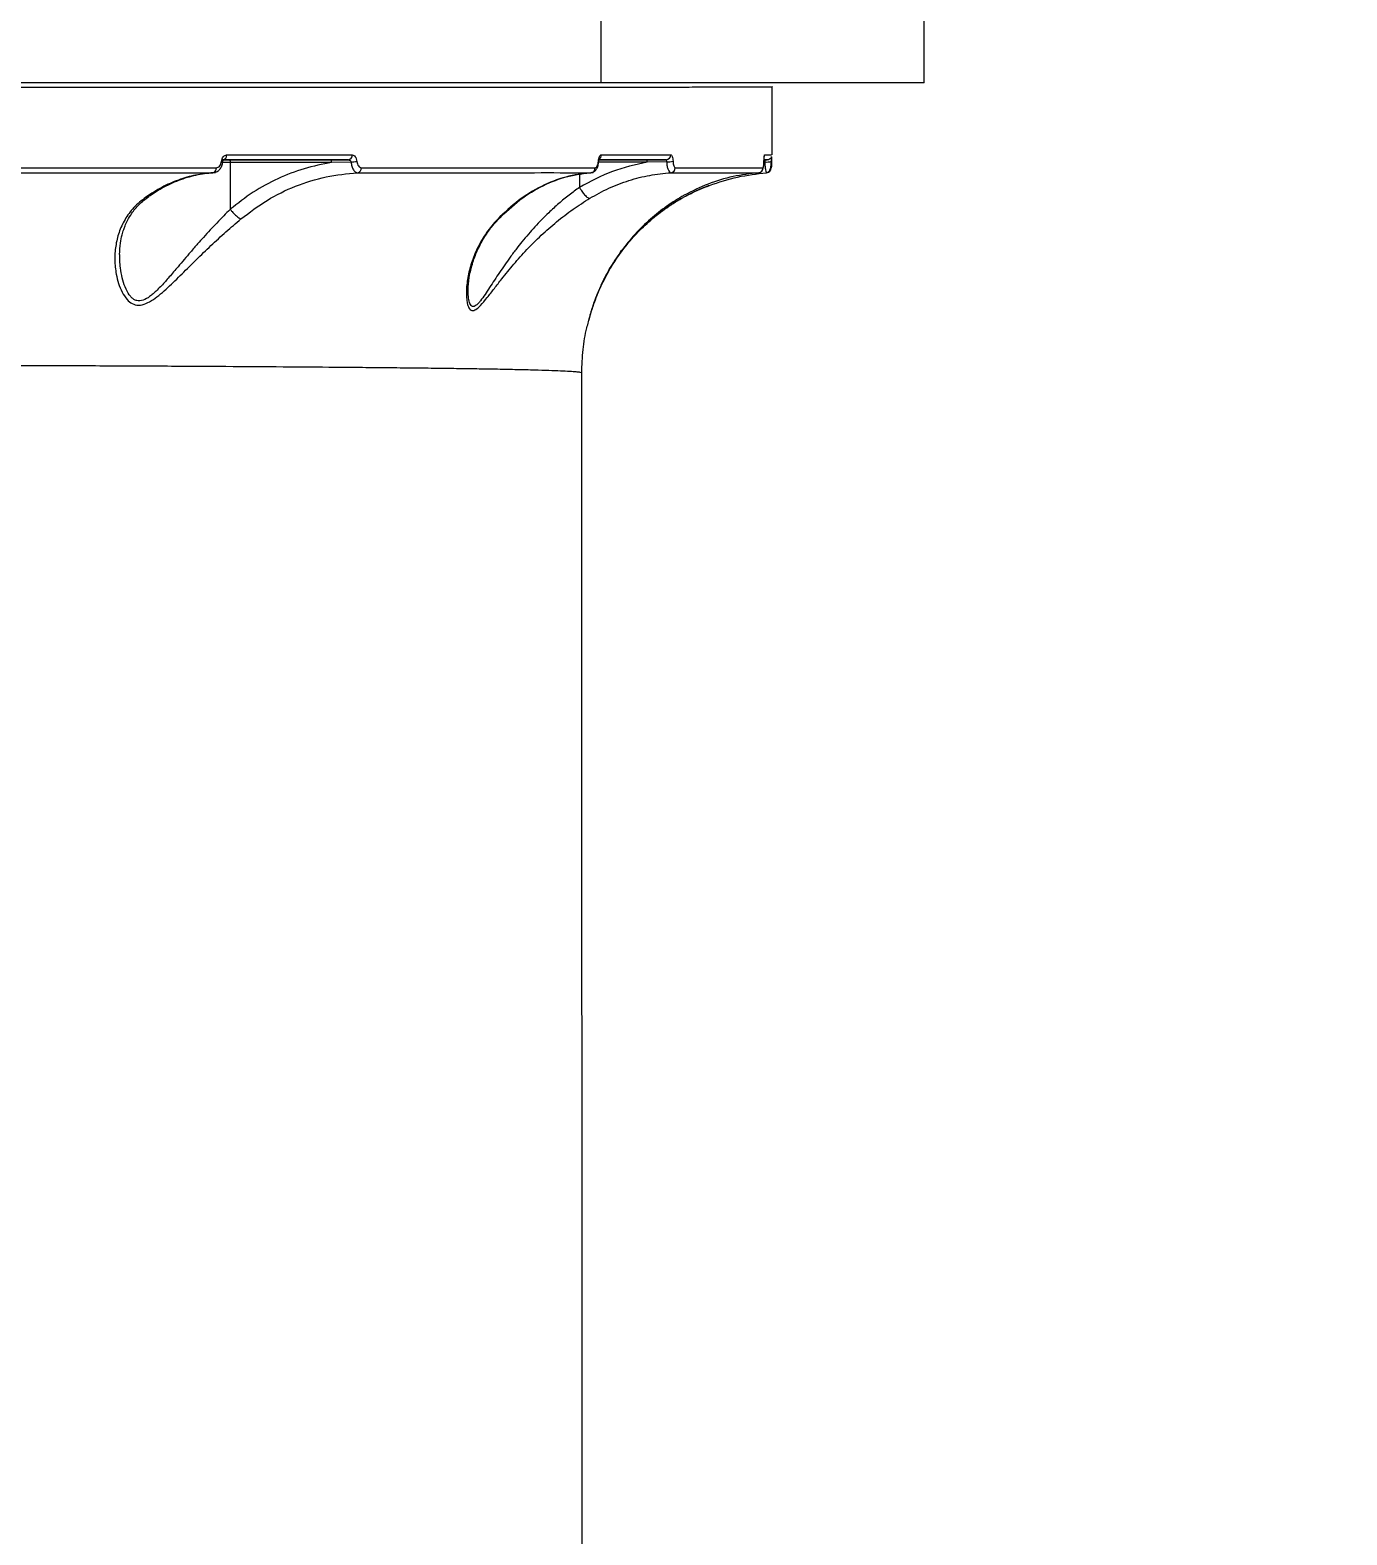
# Model space of a CAD drawing. Header units: millimetres. Extents: x -6332 to 8932, y -6739 to 7096.
# Drawn here: x -1574.4 to -1311.8, y -930.3 to -630.4 of the extents above; entities that cross this region are included whole.
import ezdxf

# ---------------------------------------------------------------- set-up
doc = ezdxf.new("R2010")
doc.units = ezdxf.units.MM
for name, color, linetype in [('DIKOM_ОБЪЕКТ', 7, 'Continuous'), ('DIKOM_РАЗМЕР_ЗОНА', 7, 'Continuous'), ('DIKOM_РАЗМЕР_ОБЪЕКТА', 7, 'Continuous')]:
    doc.layers.add(name, color=color, linetype=linetype)
doc.styles.add('style1', font='arial.ttf', dxfattribs={"width": 0.8})
doc.dimstyles.new('1-50', dxfattribs={"dimtxt": 300, "dimasz": 200, "dimexe": 100, "dimexo": 0, "dimgap": 100, "dimtad": 1, "dimtxsty": 'style1', "dimcen": 200, "dimclrd": 7, "dimclre": 7, "dimclrt": 7, "dimadec": 1, "dimazin": 2, "dimtfac": 1, "dimtmove": 0, "dimatfit": 2, "dimfxl": 0, "dimlwd": 25, "dimlwe": 18, "dimarcsym": 0})

# ---------------------------------------------------------------- blocks, each defined once
blk = doc.blocks.new('*D9')
at = {"layer": 'Defpoints', "color": 0, "transparency": 16777216}
for p in [(777.17, 5593.97), (-4228.73, -3389.78), (7301.72, -3389.78)]:
    blk.add_point(p, dxfattribs=at)
at = {"layer": 'DIKOM_РАЗМЕР_ОБЪЕКТА', "color": 7, "lineweight": 18, "transparency": 16777216}
for p, q in [((777.17, 5593.97), (7401.72, 5593.97)), ((-4228.73, -3389.78), (7401.72, -3389.78))]:
    blk.add_line(p, q, dxfattribs=at)
at = {"layer": 'DIKOM_РАЗМЕР_ОБЪЕКТА', "color": 7, "lineweight": 25, "transparency": 16777216}
blk.add_line((7301.72, 5393.97), (7301.72, -3189.78), dxfattribs=at)
at = {"layer": 'DIKOM_РАЗМЕР_ОБЪЕКТА', "color": 7, "transparency": 16777216}
for points in [[(7268.39, 5393.97), (7335.06, 5393.97), (7301.72, 5593.97)], [(7268.39, -3189.78), (7335.06, -3189.78), (7301.72, -3389.78)]]:
    blk.add_solid(points, dxfattribs=at)
at = {"layer": 'DIKOM_РАЗМЕР_ОБЪЕКТА', "color": 7, "transparency": 16777216, "insert": (7048.55, 1153.71), "char_height": 300, "attachment_point": 5, "rotation": 90, "style": 'style1'}
blk.add_mtext('9000', dxfattribs=at)
blk = doc.blocks.new('*D10')
at = {"layer": 'Defpoints', "color": 0, "transparency": 16777216}
for p in [(4034.78, 3636.59), (-4490.85, -1960.46), (4034.78, -5533.39)]:
    blk.add_point(p, dxfattribs=at)
at = {"layer": 'DIKOM_РАЗМЕР_ОБЪЕКТА', "color": 7, "lineweight": 18, "transparency": 16777216}
for p, q in [((4034.78, 3636.59), (4034.78, -5633.39)), ((-4490.85, -1960.46), (-4490.85, -5633.39))]:
    blk.add_line(p, q, dxfattribs=at)
at = {"layer": 'DIKOM_РАЗМЕР_ОБЪЕКТА', "color": 7, "lineweight": 25, "transparency": 16777216}
blk.add_line((-4290.85, -5533.39), (3834.78, -5533.39), dxfattribs=at)
at = {"layer": 'DIKOM_РАЗМЕР_ОБЪЕКТА', "color": 7, "transparency": 16777216}
for points in [[(-4290.85, -5500.05), (-4290.85, -5566.72), (-4490.85, -5533.39)], [(3834.78, -5500.05), (3834.78, -5566.72), (4034.78, -5533.39)]]:
    blk.add_solid(points, dxfattribs=at)
at = {"layer": 'DIKOM_РАЗМЕР_ОБЪЕКТА', "color": 7, "transparency": 16777216, "insert": (308.03, -5280.21), "char_height": 300, "attachment_point": 5, "style": 'style1'}
blk.add_mtext('8500', dxfattribs=at)
blk = doc.blocks.new('*D11')
at = {"layer": 'Defpoints', "color": 0, "transparency": 16777216}
for p in [(1114.35, 7096.35), (-4349.59, -4627.34), (8831.76, -4627.34)]:
    blk.add_point(p, dxfattribs=at)
at = {"layer": 'DIKOM_РАЗМЕР_ЗОНА', "color": 7, "lineweight": 18, "transparency": 16777216}
for p, q in [((1114.35, 7096.35), (8931.76, 7096.35)), ((-4349.59, -4627.34), (8931.76, -4627.34))]:
    blk.add_line(p, q, dxfattribs=at)
at = {"layer": 'DIKOM_РАЗМЕР_ЗОНА', "color": 7, "lineweight": 25, "transparency": 16777216}
blk.add_line((8831.76, 6896.35), (8831.76, -4427.34), dxfattribs=at)
at = {"layer": 'DIKOM_РАЗМЕР_ЗОНА', "color": 7, "transparency": 16777216}
for points in [[(8798.42, 6896.35), (8865.09, 6896.35), (8831.76, 7096.35)], [(8798.42, -4427.34), (8865.09, -4427.34), (8831.76, -4627.34)]]:
    blk.add_solid(points, dxfattribs=at)
at = {"layer": 'DIKOM_РАЗМЕР_ЗОНА', "color": 7, "transparency": 16777216, "insert": (8578.59, 1308.2), "char_height": 300, "attachment_point": 5, "rotation": 90, "style": 'style1'}
blk.add_mtext('11750', dxfattribs=at)
blk = doc.blocks.new('*D12')
at = {"layer": 'Defpoints', "color": 0, "transparency": 16777216}
for p in [(6134.38, 3354.85), (-6332, -2644.93), (6134.38, -6639)]:
    blk.add_point(p, dxfattribs=at)
at = {"layer": 'DIKOM_РАЗМЕР_ЗОНА', "color": 7, "lineweight": 18, "transparency": 16777216}
for p, q in [((6134.38, 3354.85), (6134.38, -6739)), ((-6332, -2644.93), (-6332, -6739))]:
    blk.add_line(p, q, dxfattribs=at)
at = {"layer": 'DIKOM_РАЗМЕР_ЗОНА', "color": 7, "lineweight": 25, "transparency": 16777216}
blk.add_line((-6132, -6639), (5934.38, -6639), dxfattribs=at)
at = {"layer": 'DIKOM_РАЗМЕР_ЗОНА', "color": 7, "transparency": 16777216}
for points in [[(-6132, -6605.67), (-6132, -6672.33), (-6332, -6639)], [(5934.38, -6605.67), (5934.38, -6672.33), (6134.38, -6639)]]:
    blk.add_solid(points, dxfattribs=at)
at = {"layer": 'DIKOM_РАЗМЕР_ЗОНА', "color": 7, "transparency": 16777216, "insert": (-98.81, -6385.83), "char_height": 300, "attachment_point": 5, "style": 'style1'}
blk.add_mtext('12500', dxfattribs=at)

msp = doc.modelspace()

# ---------------------------------------------------------------- linework, layer by layer
at = {"layer": 'DIKOM_ОБЪЕКТ', "color": 7, "linetype": 'Continuous', "lineweight": 15}
for p, q in [((-1460.508, -640.913), (-1460.508, -619.913)), ((-1396.096, -640.913), (-1396.096, -619.913)), ((-1460.508, -640.913), (-1823.584, -640.913)), ((-1396.096, -640.913), (-1460.508, -640.913)), ((-1426.415, -643.435), (-1426.416, -641.747)), ((-1426.415, -645.123), (-1426.415, -643.435)), ((-1426.414, -646.811), (-1426.415, -645.123)), ((-1426.413, -648.499), (-1426.414, -646.811)), ((-1426.413, -650.187), (-1426.413, -648.499)), ((-1426.412, -651.875), (-1426.413, -650.187)), ((-1426.411, -653.563), (-1426.412, -651.875)), ((-1426.411, -655.251), (-1426.411, -653.563)), ((-1536.204, -656.573), (-1536.086, -656.604)), ((-1536.086, -656.604), (-1536.002, -656.632)), ((-1534.641, -656.291), (-1536.036, -656.291)), ((-1536.002, -656.632), (-1535.957, -656.658)), ((-1535.957, -656.658), (-1535.95, -656.678)), ((-1534.468, -656.791), (-1535.876, -656.791)), ((-1514.445, -656.282), (-1534.641, -656.291)), ((-1534.468, -656.791), (-1534.474, -656.665)), ((-1514.269, -656.782), (-1534.468, -656.791)), ((-1534.468, -656.791), (-1534.465, -666.122)), ((-1510.948, -656.281), (-1514.445, -656.282)), ((-1514.41, -656.292), (-1514.445, -656.282)), ((-1514.377, -656.321), (-1514.41, -656.292)), ((-1514.347, -656.367), (-1514.377, -656.321)), ((-1514.32, -656.429), (-1514.347, -656.367)), ((-1514.299, -656.505), (-1514.32, -656.429)), ((-1514.282, -656.591), (-1514.299, -656.505)), ((-1514.272, -656.685), (-1514.282, -656.591)), ((-1514.269, -656.782), (-1514.272, -656.685)), ((-1510.373, -656.711), (-1514.269, -656.782)), ((-1451.333, -656.757), (-1461.019, -656.761)), ((-1451.509, -656.258), (-1460.952, -656.261)), ((-1447.589, -656.257), (-1451.509, -656.258)), ((-1451.475, -656.267), (-1451.509, -656.258)), ((-1451.442, -656.296), (-1451.475, -656.267)), ((-1451.412, -656.342), (-1451.442, -656.296)), ((-1451.385, -656.404), (-1451.412, -656.342)), ((-1451.363, -656.48), (-1451.385, -656.404)), ((-1451.347, -656.567), (-1451.363, -656.48)), ((-1451.337, -656.66), (-1451.347, -656.567)), ((-1451.333, -656.757), (-1451.337, -656.66)), ((-1447.482, -656.685), (-1451.333, -656.757)), ((-1428.063, -656.58), (-1428.059, -656.596)), ((-1428.059, -656.596), (-1428.061, -656.602)), ((-1427.526, -656.248), (-1427.331, -656.229)), ((-1427.331, -656.229), (-1427.158, -656.177)), ((-1426.428, -655.297), (-1426.411, -655.248)), ((-1537.921, -658.841), (-1537.583, -658.75)), ((-1464.838, -659.209), (-1464.837, -661.76)), ((-1462.554, -658.829), (-1462.312, -658.741)), ((-1427.595, -658.787), (-1427.538, -658.86)), ((-1464.837, -661.76), (-1464.835, -661.768)), ((-1439.122, -661.371), (-1438.938, -661.369)), ((-1456.697, -674.693), (-1456.462, -674.354)), ((-1487.029, -682.234), (-1487.014, -681.634)), ((-1462.866, -687.799), (-1462.784, -687.522))]:
    msp.add_line(p, q, dxfattribs=at)
at = {"layer": 'DIKOM_ОБЪЕКТ', "color": 7, "linetype": 'Continuous', "lineweight": 15, "flags": 128}
msp.add_lwpolyline([(-1464.267, -996.819), (-1464.274, -981.297), (-1464.281, -965.611), (-1464.288, -949.77), (-1464.295, -933.781), (-1464.302, -917.651), (-1464.309, -901.388), (-1464.316, -885.001), (-1464.323, -868.497), (-1464.33, -851.883), (-1464.337, -835.168), (-1464.344, -818.36), (-1464.351, -801.467), (-1464.358, -784.497), (-1464.365, -767.458), (-1464.372, -750.359), (-1464.379, -733.207), (-1464.386, -716.01), (-1464.393, -698.777)], dxfattribs=at)
at = {"layer": 'DIKOM_ОБЪЕКТ', "color": 7, "linetype": 'Continuous', "lineweight": 15}
for centre, radius, start, end in [((-1536.086, -655.406), 0.898, 279.66177, 6.78395), ((-1511.059, -655.373), 0.915, 276.97519, 5.22809), ((-1510.541, -650.319), 6.394, 271.49734, 281.82526), ((-1461.084, -656.662), 0.1, 26.90573, 85.09051), ((-1461.46, -655.281), 1.006, 297.88453, 0.78595), ((-1447.615, -655.279), 0.978, 271.52146, 1.08101), ((-1447.283, -652.463), 4.226, 267.29541, 284.9964), ((-1428.917, -655.247), 1.014, 334.25478, 359.85628), ((-1427.479, -654.332), 2.384, 259.66909, 292.51549), ((-1538.13, -657.952), 0.914, 283.2152, 6.19614), ((-1509.261, -657.919), 0.93, 280.15339, 4.6028), ((-1462.658, -657.867), 0.967, 276.1318, 1.80912), ((-1446.724, -657.853), 0.98, 274.93177, 0.95863), ((-1429.219, -657.849), 0.998, 274.06856, 0.03696), ((-1427.614, -657.862), 1.001, 274.3724, 0.02952)]:
    msp.add_arc(centre, radius, start, end, dxfattribs=at)
for points, knots in [([(-1698.951, -641.855), (-1694.933, -641.854), (-1683.894, -641.849), (-1666.387, -641.843), (-1646.513, -641.834), (-1627.387, -641.826), (-1609.02, -641.82), (-1591.453, -641.813), (-1574.714, -641.807), (-1558.828, -641.8), (-1543.815, -641.794), (-1529.693, -641.79), (-1516.477, -641.783), (-1504.174, -641.779), (-1492.793, -641.776), (-1484.17, -641.771), (-1477.85, -641.769), (-1473.485, -641.766), (-1469.324, -641.766), (-1465.366, -641.763), (-1461.609, -641.763), (-1458.053, -641.76), (-1453.773, -641.76), (-1448.997, -641.757), (-1444.013, -641.755), (-1439.159, -641.753), (-1434.706, -641.751), (-1430.966, -641.75), (-1428.313, -641.749), (-1426.831, -641.748), (-1426.292, -641.748), (-1426.422, -641.748), (-1426.425, -641.748)], [0, 0, 0, 0, 0.0252431, 0.0693479, 0.1130705, 0.1564108, 0.1993692, 0.2419455, 0.2841394, 0.3259515, 0.3673812, 0.408429, 0.4490946, 0.4893781, 0.5292794, 0.5687986, 0.5871391, 0.6053856, 0.6235381, 0.6415964, 0.6595607, 0.6774309, 0.6952069, 0.7275506, 0.759578, 0.7912892, 0.8340201, 0.8761631, 0.9177182, 0.9586853, 0.9990645, 1, 1, 1, 1]), ([(-1537.602, -658.794), (-1537.409, -658.731), (-1537.005, -658.598), (-1536.5, -658.13), (-1536.101, -657.475), (-1536.001, -656.946), (-1535.949, -656.673)], [0, 0, 0, 0, 0.2206896, 0.4633874, 0.72406, 1, 1, 1, 1]), ([(-1537.222, -657.853), (-1537.101, -657.834), (-1536.859, -657.797), (-1536.543, -657.511), (-1536.3, -657.095), (-1536.236, -656.747), (-1536.204, -656.573)], [0, 0, 0, 0, 0.2500183, 0.5000127, 0.7494643, 1, 1, 1, 1]), ([(-1536.204, -656.573), (-1536.172, -656.4), (-1536.108, -656.055), (-1535.868, -655.64), (-1535.553, -655.355), (-1535.314, -655.319), (-1535.195, -655.3)], [0, 0, 0, 0, 0.2501853, 0.4999557, 0.7499212, 1, 1, 1, 1]), ([(-1535.949, -656.673), (-1535.942, -656.625), (-1535.928, -656.532), (-1535.899, -656.43), (-1535.878, -656.365), (-1535.864, -656.329), (-1535.877, -656.325), (-1535.882, -656.323)], [0, 0, 0, 0, 0.2376924, 0.4589697, 0.667096, 0.8673409, 1, 1, 1, 1]), ([(-1535.935, -656.291), (-1531.593, -656.289), (-1522.908, -656.286), (-1514.935, -656.283), (-1510.948, -656.281)], [0, 0, 0, 0, 0.5000002, 1, 1, 1, 1]), ([(-1535.521, -656.291), (-1535.533, -656.291), (-1535.546, -656.291), (-1535.888, -656.291), (-1535.901, -656.291)], [0, 0, 0, 0, 0.9627173, 1, 1, 1, 1]), ([(-1535.195, -655.3), (-1530.817, -655.298), (-1522.112, -655.294), (-1514.121, -655.291), (-1510.148, -655.29)], [0, 0, 0, 0, 0.5029232, 1, 1, 1, 1]), ([(-1534.641, -656.291), (-1534.622, -656.296), (-1534.584, -656.307), (-1534.533, -656.388), (-1534.493, -656.509), (-1534.48, -656.613), (-1534.474, -656.665)], [0, 0, 0, 0, 0.2500601, 0.4997622, 0.7499042, 1, 1, 1, 1]), ([(-1514.269, -656.782), (-1516.097, -657.148), (-1519.757, -657.881), (-1524.998, -659.935), (-1529.986, -662.603), (-1532.97, -664.948), (-1534.465, -666.122)], [0, 0, 0, 0, 0.2504742, 0.5013, 0.7501688, 1, 1, 1, 1]), ([(-1510.948, -656.281), (-1510.88, -656.287), (-1510.746, -656.298), (-1510.566, -656.388), (-1510.451, -656.506), (-1510.392, -656.619), (-1510.38, -656.68), (-1510.373, -656.711)], [0, 0, 0, 0, 0.2753513, 0.536919, 0.7774891, 0.8905058, 1, 1, 1, 1]), ([(-1510.373, -656.711), (-1510.331, -657.002), (-1510.246, -657.583), (-1509.935, -658.274), (-1509.54, -658.741), (-1509.244, -658.803), (-1509.097, -658.834)], [0, 0, 0, 0, 0.2522632, 0.5035735, 0.7525569, 1, 1, 1, 1]), ([(-1510.148, -655.29), (-1510.038, -655.307), (-1509.819, -655.342), (-1509.531, -655.623), (-1509.31, -656.043), (-1509.257, -656.399), (-1509.23, -656.577)], [0, 0, 0, 0, 0.2503267, 0.5002565, 0.7503331, 1, 1, 1, 1]), ([(-1509.23, -656.577), (-1509.204, -656.752), (-1509.152, -657.103), (-1508.936, -657.516), (-1508.655, -657.794), (-1508.441, -657.828), (-1508.334, -657.845)], [0, 0, 0, 0, 0.2498954, 0.499721, 0.7497132, 1, 1, 1, 1]), ([(-1451.333, -656.757), (-1453.683, -657.264), (-1458.396, -658.28), (-1462.686, -660.598), (-1464.837, -661.76)], [0, 0, 0, 0, 0.4986, 1, 1, 1, 1]), ([(-1462.321, -658.783), (-1462.151, -658.718), (-1461.785, -658.579), (-1461.384, -658.098), (-1461.09, -657.434), (-1461.028, -656.896), (-1460.995, -656.617)], [0, 0, 0, 0, 0.208043, 0.4481811, 0.7138843, 1, 1, 1, 1]), ([(-1461.691, -657.837), (-1461.619, -657.82), (-1461.474, -657.785), (-1461.282, -657.507), (-1461.132, -657.092), (-1461.095, -656.739), (-1461.076, -656.563)], [0, 0, 0, 0, 0.2500124, 0.4998729, 0.749688, 1, 1, 1, 1]), ([(-1461.076, -656.563), (-1461.056, -656.384), (-1461.017, -656.026), (-1460.866, -655.604), (-1460.672, -655.321), (-1460.527, -655.285), (-1460.454, -655.268)], [0, 0, 0, 0, 0.2498729, 0.4998407, 0.7498689, 1, 1, 1, 1]), ([(-1460.995, -656.617), (-1460.991, -656.568), (-1460.983, -656.468), (-1460.964, -656.345), (-1460.95, -656.254), (-1460.946, -656.21), (-1460.961, -656.208), (-1460.966, -656.207)], [0, 0, 0, 0, 0.2084036, 0.4250384, 0.6554575, 0.9005431, 1, 1, 1, 1]), ([(-1460.969, -656.261), (-1458.596, -656.26), (-1453.713, -656.258), (-1449.668, -656.257), (-1447.589, -656.257)], [0, 0, 0, 0, 0.4858203, 1, 1, 1, 1]), ([(-1460.454, -655.268), (-1457.919, -655.266), (-1452.882, -655.264), (-1448.71, -655.262), (-1446.637, -655.261)], [0, 0, 0, 0, 0.5032006, 1, 1, 1, 1]), ([(-1447.589, -656.257), (-1447.575, -656.263), (-1447.548, -656.275), (-1447.514, -656.37), (-1447.489, -656.51), (-1447.484, -656.627), (-1447.482, -656.685)], [0, 0, 0, 0, 0.2508261, 0.5002925, 0.7500921, 1, 1, 1, 1]), ([(-1447.482, -656.685), (-1447.453, -656.975), (-1447.394, -657.557), (-1447.19, -658.256), (-1446.93, -658.737), (-1446.736, -658.799), (-1446.64, -658.83)], [0, 0, 0, 0, 0.2499027, 0.4997717, 0.7496878, 1, 1, 1, 1]), ([(-1446.637, -655.261), (-1446.583, -655.28), (-1446.473, -655.316), (-1446.332, -655.605), (-1446.227, -656.023), (-1446.201, -656.371), (-1446.189, -656.546)], [0, 0, 0, 0, 0.250356, 0.5001284, 0.7500174, 1, 1, 1, 1]), ([(-1446.189, -656.546), (-1446.176, -656.72), (-1446.151, -657.07), (-1446.046, -657.491), (-1445.906, -657.78), (-1445.798, -657.818), (-1445.744, -657.837)], [0, 0, 0, 0, 0.2498649, 0.5000602, 0.7496615, 1, 1, 1, 1]), ([(-1428.222, -657.848), (-1428.204, -657.833), (-1428.168, -657.804), (-1428.118, -657.557), (-1428.086, -657.214), (-1428.068, -656.868), (-1428.064, -656.675), (-1428.063, -656.58)], [0, 0, 0, 0, 0.2489033, 0.4987525, 0.7482773, 0.8754095, 1, 1, 1, 1]), ([(-1428.198, -657.813), (-1428.171, -657.721), (-1428.109, -657.51), (-1428.079, -657.097), (-1428.067, -656.771), (-1428.061, -656.601)], [0, 0, 0, 0, 0.269468, 0.6196121, 1, 1, 1, 1]), ([(-1428.063, -656.58), (-1428.061, -656.48), (-1428.056, -656.279), (-1428.038, -655.918), (-1428.005, -655.559), (-1427.955, -655.298), (-1427.921, -655.266), (-1427.904, -655.25)], [0, 0, 0, 0, 0.1242524, 0.2514524, 0.501195, 0.7509431, 1, 1, 1, 1]), ([(-1428.061, -656.601), (-1428.059, -656.492), (-1428.057, -656.359), (-1428.054, -656.266), (-1428.054, -656.249)], [0, 0, 0, 0, 0.8204063, 1, 1, 1, 1]), ([(-1428.053, -656.249), (-1427.885, -656.249), (-1427.233, -656.247), (-1427.401, -656.248), (-1427.526, -656.248)], [0, 0, 0, 0, 0.2576755, 1, 1, 1, 1]), ([(-1427.526, -656.248), (-1427.605, -656.248), (-1427.78, -656.248), (-1427.956, -656.249), (-1428.053, -656.249)], [0, 0, 0, 0, 0.446822, 1, 1, 1, 1]), ([(-1427.526, -656.248), (-1427.57, -656.254), (-1427.655, -656.266), (-1427.772, -656.351), (-1427.851, -656.468), (-1427.892, -656.583), (-1427.902, -656.647), (-1427.907, -656.677)], [0, 0, 0, 0, 0.2829033, 0.549914, 0.7895493, 0.8981415, 1, 1, 1, 1]), ([(-1427.907, -656.677), (-1427.89, -656.986), (-1427.858, -657.598), (-1427.763, -658.301), (-1427.67, -658.718), (-1427.614, -658.77), (-1427.595, -658.787)], [0, 0, 0, 0, 0.2917495, 0.5784118, 0.8606787, 1, 1, 1, 1]), ([(-1427.904, -655.25), (-1427.338, -655.249), (-1426.457, -655.249), (-1426.532, -655.248), (-1426.559, -655.248)], [0, 0, 0, 0, 0.6428304, 1, 1, 1, 1]), ([(-1427.595, -658.825), (-1427.558, -658.823), (-1427.484, -658.818), (-1427.337, -658.783), (-1427.166, -658.696), (-1427, -658.537), (-1426.805, -658.212), (-1426.688, -657.74), (-1426.614, -657.123), (-1426.596, -656.758), (-1426.586, -656.569)], [0, 0, 0, 0, 0.0350243, 0.0711361, 0.1515865, 0.2486283, 0.3650988, 0.6514109, 0.8192606, 1, 1, 1, 1]), ([(-1427.158, -656.178), (-1426.926, -656.071), (-1426.624, -655.932), (-1426.559, -655.686), (-1426.544, -655.628)], [0, 0, 0, 0, 0.7658151, 1, 1, 1, 1]), ([(-1426.586, -656.569), (-1426.587, -656.477), (-1426.587, -656.297), (-1426.6, -656.095), (-1426.619, -655.984), (-1426.653, -655.975), (-1426.664, -655.971)], [0, 0, 0, 0, 0.3005961, 0.5855603, 0.856158, 1, 1, 1, 1]), ([(-1426.566, -656.534), (-1426.568, -656.721), (-1426.57, -657.094), (-1426.581, -657.522), (-1426.596, -657.807), (-1426.608, -657.843), (-1426.613, -657.862)], [0, 0, 0, 0, 0.2499063, 0.4997778, 0.7495894, 1, 1, 1, 1]), ([(-1426.554, -655.657), (-1426.557, -655.769), (-1426.563, -656.01), (-1426.565, -656.351), (-1426.566, -656.534)], [0, 0, 0, 0, 0.4630973, 1, 1, 1, 1]), ([(-1604.426, -658.861), (-1598.444, -658.859), (-1586.498, -658.855), (-1569.513, -658.849), (-1553.191, -658.845), (-1543.016, -658.842), (-1537.921, -658.841)], [0, 0, 0, 0, 0.2503501, 0.4999996, 0.7496501, 1, 1, 1, 1]), ([(-1603.875, -657.874), (-1597.782, -657.872), (-1585.668, -657.867), (-1568.55, -657.863), (-1552.301, -657.856), (-1542.228, -657.854), (-1537.222, -657.853)], [0, 0, 0, 0, 0.2544895, 0.5059857, 0.7544889, 1, 1, 1, 1]), ([(-1537.921, -658.841), (-1539.077, -658.963), (-1541.397, -659.209), (-1544.813, -660.221), (-1548.148, -661.661), (-1550.24, -663.025), (-1551.286, -663.707)], [0, 0, 0, 0, 0.2482909, 0.498395, 0.7490546, 1, 1, 1, 1]), ([(-1550.803, -663.611), (-1549.753, -662.922), (-1547.657, -661.544), (-1544.313, -660.105), (-1540.89, -659.109), (-1538.568, -658.89), (-1537.411, -658.781)], [0, 0, 0, 0, 0.2512577, 0.5020242, 0.7519661, 1, 1, 1, 1]), ([(-1532.334, -668.057), (-1530.633, -666.756), (-1527.23, -664.153), (-1521.466, -661.392), (-1515.396, -659.464), (-1511.197, -659.044), (-1509.097, -658.834)], [0, 0, 0, 0, 0.2491309, 0.4984928, 0.7492482, 1, 1, 1, 1]), ([(-1509.097, -658.834), (-1504.578, -658.833), (-1495.554, -658.831), (-1483.415, -658.83), (-1472.241, -658.828), (-1465.786, -658.829), (-1462.554, -658.829)], [0, 0, 0, 0, 0.2505301, 0.5002711, 0.7498374, 1, 1, 1, 1]), ([(-1508.334, -657.845), (-1504.616, -657.844), (-1497.223, -657.843), (-1487.097, -657.841), (-1477.774, -657.839), (-1469.243, -657.838), (-1464.198, -657.837), (-1461.691, -657.837)], [0, 0, 0, 0, 0.2049314, 0.4073964, 0.6073964, 0.8049304, 1, 1, 1, 1]), ([(-1462.554, -658.829), (-1464.235, -659.048), (-1467.595, -659.486), (-1472.463, -661.427), (-1477.1, -664.202), (-1479.841, -666.826), (-1481.21, -668.137)], [0, 0, 0, 0, 0.2493468, 0.4985939, 0.7495816, 1, 1, 1, 1]), ([(-1480.97, -668.038), (-1479.582, -666.715), (-1476.804, -664.067), (-1472.113, -661.291), (-1467.2, -659.372), (-1463.82, -658.968), (-1462.13, -658.766)], [0, 0, 0, 0, 0.2508231, 0.5019418, 0.7510137, 1, 1, 1, 1]), ([(-1462.79, -663.94), (-1461.538, -663.24), (-1459.023, -661.834), (-1455.002, -660.331), (-1450.863, -659.252), (-1448.047, -658.97), (-1446.64, -658.83)], [0, 0, 0, 0, 0.2494054, 0.5009087, 0.7505832, 1, 1, 1, 1]), ([(-1429.148, -658.844), (-1430.848, -659.045), (-1434.234, -659.446), (-1439.205, -660.99), (-1443.612, -663.035), (-1447.45, -665.44), (-1450.725, -668.026), (-1453.813, -670.994), (-1455.646, -673.326), (-1456.566, -674.496)], [0, 0, 0, 0, 0.1674721, 0.3335874, 0.5002165, 0.6258387, 0.7503819, 0.874825, 1, 1, 1, 1]), ([(-1446.64, -658.83), (-1444.526, -658.831), (-1440.303, -658.833), (-1435.432, -658.835), (-1431.543, -658.839), (-1429.947, -658.842), (-1429.148, -658.844)], [0, 0, 0, 0, 0.250348, 0.4999978, 0.7496483, 1, 1, 1, 1]), ([(-1445.744, -657.837), (-1443.585, -657.838), (-1439.296, -657.839), (-1434.406, -657.841), (-1430.571, -657.843), (-1429.001, -657.847), (-1428.222, -657.848)], [0, 0, 0, 0, 0.2555168, 0.5073558, 0.7555171, 1, 1, 1, 1]), ([(-1438.938, -661.369), (-1437.079, -660.747), (-1433.357, -659.502), (-1429.479, -659.074), (-1427.538, -658.86)], [0, 0, 0, 0, 0.4994851, 1, 1, 1, 1]), ([(-1464.835, -661.768), (-1465.529, -662.266), (-1466.923, -663.267), (-1468.984, -664.967), (-1470.794, -666.611), (-1472.385, -668.183), (-1473.733, -669.605), (-1475.06, -671.101), (-1476.271, -672.549), (-1477.488, -674.092), (-1478.633, -675.617), (-1479.761, -677.205), (-1480.802, -678.731), (-1481.799, -680.244), (-1482.757, -681.724), (-1483.68, -683.131), (-1484.433, -684.202), (-1485.014, -684.893), (-1485.44, -685.297), (-1485.834, -685.523), (-1486.183, -685.533), (-1486.47, -685.321), (-1486.684, -684.938), (-1486.844, -684.422), (-1486.982, -683.633), (-1487.05, -682.884), (-1487.032, -682.319), (-1487.029, -682.234)], [0, 0, 0, 0, 0.0623054, 0.1251855, 0.189285, 0.2348303, 0.2832319, 0.3283976, 0.3777614, 0.4194331, 0.471692, 0.5185689, 0.5655226, 0.6127179, 0.6601129, 0.7074597, 0.7547386, 0.7796984, 0.8021156, 0.8262994, 0.8496426, 0.8724276, 0.8971659, 0.9194924, 0.9444549, 0.9916494, 1, 1, 1, 1]), ([(-1464.835, -661.768), (-1464.728, -661.959), (-1464.472, -662.416), (-1464.058, -662.984), (-1463.66, -663.427), (-1463.333, -663.719), (-1463.025, -663.914), (-1462.869, -663.932), (-1462.79, -663.94)], [0, 0, 0, 0, 0.1654345, 0.394852, 0.5333424, 0.6839425, 0.8415138, 1, 1, 1, 1]), ([(-1462.731, -687.334), (-1462.722, -687.303), (-1462.613, -686.923), (-1462.202, -685.595), (-1461.528, -683.742), (-1460.549, -681.41), (-1459.193, -678.714), (-1457.327, -675.691), (-1455.105, -672.744), (-1452.517, -669.925), (-1449.545, -667.287), (-1446.224, -664.919), (-1442.609, -662.866), (-1440.164, -661.869), (-1438.938, -661.369)], [0, 0, 0, 0, 0.0060477, 0.0747114, 0.1422672, 0.2090732, 0.3090712, 0.4088362, 0.5074831, 0.6063362, 0.7046524, 0.8028885, 0.9011333, 1, 1, 1, 1]), ([(-1462.685, -687.186), (-1462.64, -687.031), (-1462.506, -686.568), (-1462.095, -685.289), (-1461.528, -683.713), (-1460.913, -682.195), (-1460.394, -681.01), (-1459.882, -679.945), (-1459.258, -678.765), (-1458.488, -677.456), (-1457.608, -676.11), (-1456.522, -674.574), (-1455.251, -672.951), (-1453.586, -671.042), (-1451.67, -669.122), (-1449.28, -667.073), (-1446.402, -664.997), (-1443.497, -663.325), (-1440.98, -662.126), (-1439.71, -661.631), (-1439.112, -661.398)], [0, 0, 0, 0, 0.0241099, 0.0716325, 0.1389074, 0.1872504, 0.2190746, 0.2523086, 0.2915837, 0.3370217, 0.3863119, 0.4328717, 0.4978602, 0.5573189, 0.6339605, 0.7071138, 0.794036, 0.8946385, 0.9503903, 1, 1, 1, 1]), ([(-1551.286, -663.707), (-1552.128, -664.382), (-1553.812, -665.733), (-1555.538, -668.145), (-1556.726, -670.735), (-1557.375, -673.464), (-1557.551, -676.269), (-1557.302, -678.774), (-1556.777, -680.914), (-1556.083, -682.659), (-1555.174, -684.069), (-1554.046, -685.006), (-1552.751, -685.343), (-1551.277, -684.991), (-1549.311, -683.849), (-1546.923, -681.777), (-1544.103, -679.018), (-1541.247, -676.181), (-1538.328, -673.365), (-1535.344, -670.614), (-1533.334, -668.906), (-1532.334, -668.057)], [0, 0, 0, 0, 0.0610306, 0.1220843, 0.18345, 0.2449806, 0.306449, 0.36869, 0.4105316, 0.4525408, 0.4951676, 0.527348, 0.5602153, 0.5930308, 0.625479, 0.6893654, 0.7525613, 0.8147221, 0.8766592, 0.9386774, 1, 1, 1, 1]), ([(-1556.513, -675.146), (-1556.483, -674.373), (-1556.429, -673.02), (-1556.087, -671.378), (-1555.753, -670.256), (-1555.393, -669.3), (-1554.89, -668.199), (-1554.03, -666.773), (-1552.721, -665.125), (-1551.391, -664.101), (-1550.695, -663.565)], [0, 0, 0, 0, 0.1729883, 0.3029741, 0.3903004, 0.4506161, 0.5408088, 0.6653229, 0.8248848, 1, 1, 1, 1]), ([(-1551.286, -663.707), (-1551.152, -663.703), (-1550.941, -663.698), (-1550.793, -663.584), (-1550.74, -663.543)], [0, 0, 0, 0, 0.6360251, 1, 1, 1, 1]), ([(-1481.21, -668.137), (-1481.966, -669.009), (-1483.48, -670.757), (-1485.113, -673.578), (-1486.33, -676.474), (-1487.109, -679.406), (-1487.463, -682.289), (-1487.357, -684.516), (-1486.919, -685.863), (-1486.341, -686.411), (-1485.513, -686.185), (-1484.462, -685.238), (-1483.236, -683.756), (-1481.829, -681.923), (-1480.1, -679.686), (-1477.977, -677.073), (-1475.359, -674.146), (-1472.506, -671.297), (-1469.424, -668.591), (-1466.154, -666.07), (-1463.91, -664.649), (-1462.79, -663.94)], [0, 0, 0, 0, 0.0612751, 0.12284, 0.1842217, 0.2462503, 0.3089169, 0.3722188, 0.4044578, 0.4370776, 0.4698368, 0.5023541, 0.5451104, 0.5875181, 0.6295641, 0.6917488, 0.7536736, 0.8157433, 0.8771066, 0.9386772, 1, 1, 1, 1]), ([(-1534.458, -666.147), (-1534.897, -666.578), (-1535.802, -667.467), (-1537.132, -668.834), (-1538.48, -670.267), (-1539.749, -671.655), (-1541.062, -673.132), (-1542.334, -674.595), (-1543.632, -676.115), (-1545.046, -677.784), (-1546.56, -679.562), (-1548.205, -681.414), (-1549.512, -682.725), (-1550.517, -683.532), (-1551.399, -684.109), (-1552.293, -684.429), (-1553.123, -684.349), (-1553.674, -684.107), (-1554.166, -683.712), (-1554.814, -682.948), (-1555.475, -681.626), (-1556.033, -679.781), (-1556.345, -677.999), (-1556.494, -676.445), (-1556.502, -675.55), (-1556.506, -675.149)], [0, 0, 0, 0, 0.0444219, 0.0916031, 0.135417, 0.1832907, 0.223768, 0.2743733, 0.3197821, 0.3652646, 0.4303365, 0.4884068, 0.5485371, 0.5725667, 0.5943201, 0.6401269, 0.6627155, 0.6862626, 0.7083064, 0.7325906, 0.7931708, 0.8545633, 0.9166149, 0.9626236, 1, 1, 1, 1]), ([(-1534.465, -666.122), (-1534.464, -666.127), (-1534.464, -666.136), (-1534.46, -666.144), (-1534.458, -666.147)], [0, 0, 0, 0, 0.5499753, 1, 1, 1, 1]), ([(-1534.458, -666.147), (-1534.341, -666.297), (-1534.066, -666.65), (-1533.534, -667.222), (-1533.014, -667.672), (-1532.6, -667.949), (-1532.424, -668.021), (-1532.334, -668.057)], [0, 0, 0, 0, 0.1671231, 0.395461, 0.6802026, 0.838139, 1, 1, 1, 1]), ([(-1487.038, -682.211), (-1486.994, -681.395), (-1486.915, -679.924), (-1486.468, -677.936), (-1486.031, -676.482), (-1485.583, -675.252), (-1485.016, -673.917), (-1484.122, -672.191), (-1482.801, -670.1), (-1481.52, -668.683), (-1480.85, -667.942)], [0, 0, 0, 0, 0.1731338, 0.3118323, 0.4131059, 0.4802731, 0.5636541, 0.6810196, 0.833125, 1, 1, 1, 1]), ([(-1481.21, -668.137), (-1481.112, -668.104), (-1480.98, -668.061), (-1480.906, -667.958), (-1480.887, -667.931)], [0, 0, 0, 0, 0.7363566, 1, 1, 1, 1]), ([(-1456.566, -674.496), (-1457.255, -675.491), (-1458.632, -677.479), (-1460.246, -680.517), (-1461.554, -683.522), (-1462.364, -685.909), (-1462.813, -687.489), (-1462.976, -688.144), (-1462.993, -688.243), (-1462.941, -688.064), (-1462.813, -687.618), (-1462.731, -687.334)], [0, 0, 0, 0, 0.1650908, 0.3297312, 0.4954559, 0.6637644, 0.7490715, 0.835817, 0.879487, 0.9233627, 1, 1, 1, 1]), ([(-1464.393, -698.766), (-1464.337, -697.204), (-1464.229, -694.168), (-1463.589, -690.34), (-1462.923, -688.138), (-1462.684, -687.347)], [0, 0, 0, 0, 0.4046424, 0.7863091, 1, 1, 1, 1]), ([(-1464.411, -698.765), (-1464.405, -698.762), (-1464.318, -698.724), (-1464.641, -698.648), (-1465.416, -698.547), (-1466.753, -698.451), (-1468.56, -698.36), (-1470.892, -698.27), (-1473.758, -698.186), (-1477.168, -698.103), (-1480.881, -698.029), (-1484.793, -697.962), (-1488.808, -697.902), (-1493.21, -697.844), (-1498.005, -697.788), (-1503.198, -697.734), (-1508.79, -697.68), (-1516.012, -697.619), (-1525.194, -697.553), (-1536.725, -697.48), (-1549.321, -697.412), (-1560.998, -697.359), (-1571.319, -697.317), (-1579.943, -697.286), (-1588.91, -697.256), (-1598.214, -697.227), (-1607.854, -697.2), (-1617.823, -697.176), (-1629.198, -697.149), (-1642.081, -697.123), (-1656.569, -697.096), (-1671.542, -697.073), (-1686.979, -697.053), (-1704.002, -697.035), (-1722.663, -697.018), (-1742.992, -697.004), (-1763.742, -696.996), (-1777.822, -696.993), (-1784.881, -696.991)], [0, 0, 0, 0, 0.0018907, 0.0283573, 0.0550228, 0.0805311, 0.1062915, 0.1323039, 0.1585684, 0.1850848, 0.2118529, 0.2337723, 0.2558873, 0.278198, 0.3007043, 0.3234063, 0.3463041, 0.3693976, 0.4068355, 0.4447969, 0.4832818, 0.5222902, 0.5448176, 0.5675163, 0.5903861, 0.6134267, 0.6366388, 0.660022, 0.6835765, 0.7147227, 0.7461025, 0.7777161, 0.8095637, 0.8416454, 0.8809143, 0.9203962, 0.9600912, 1, 1, 1, 1])]:
    msp.add_open_spline(points, degree=3, knots=knots, dxfattribs=at)

# ---------------------------------------------------------------- dimensions: what is measured, and where the dimension line sits
at = {"layer": 'DIKOM_РАЗМЕР_ЗОНА'}
dim = msp.add_linear_dim(base=(8831.757, -4627.344), p1=(1114.346, 7096.351), p2=(-4349.589, -4627.344), angle=90, text='11750', dimstyle='1-50', dxfattribs=at)
dim.commit()
dim.dimension.update_dxf_attribs({"geometry": '*D11', "text_midpoint": (8831.757, 1308.196), "dimtype": 160})
dim = msp.add_linear_dim(base=(6134.379, -6639), p1=(-6332, -2644.933), p2=(6134.379, 3354.853), text='12500', dimstyle='1-50', dxfattribs=at)
dim.commit()
dim.dimension.update_dxf_attribs({"geometry": '*D12', "text_midpoint": (-98.81, -6639), "dimtype": 160})
at = {"layer": 'DIKOM_РАЗМЕР_ОБЪЕКТА'}
dim = msp.add_linear_dim(base=(7301.722, -3389.779), p1=(777.17, 5593.968), p2=(-4228.728, -3389.779), angle=90, text='9000', dimstyle='1-50', dxfattribs=at)
dim.commit()
dim.dimension.update_dxf_attribs({"geometry": '*D9', "text_midpoint": (7301.722, 1153.714), "dimtype": 160})
dim = msp.add_linear_dim(base=(4034.777, -5533.386), p1=(-4490.848, -1960.464), p2=(4034.777, 3636.587), text='8500', dimstyle='1-50', dxfattribs=at)
dim.commit()
dim.dimension.update_dxf_attribs({"geometry": '*D10', "text_midpoint": (308.034, -5533.386), "dimtype": 160})

doc.saveas('drawing.dxf')
